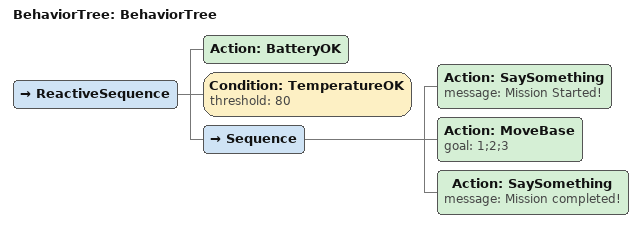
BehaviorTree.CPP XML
<?xml version="1.0"?>
<root main_tree_to_execute="BehaviorTree">
    <BehaviorTree ID="BehaviorTree">
        <ReactiveSequence>
            <Action ID="BatteryOK"/>
            <Condition ID="TemperatureOK" threshold="80"/>
            <Sequence>
                <Action ID="SaySomething" message="Mission Started!"/>
                <Action ID="MoveBase" goal="1;2;3"/>
                <Action ID="SaySomething" message="Mission completed!"/>
            </Sequence>
        </ReactiveSequence>
    </BehaviorTree>
</root>
